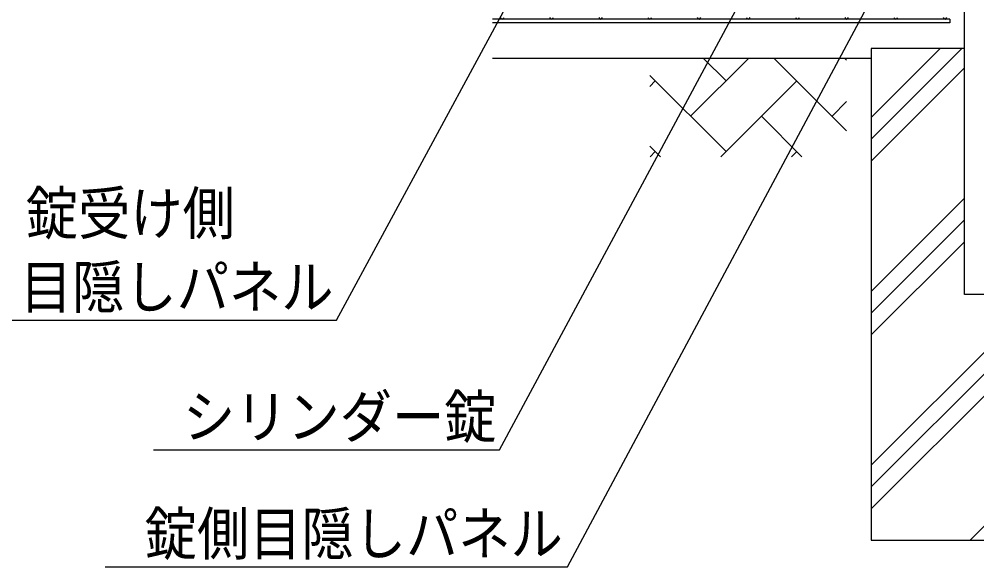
# Model space of a CAD drawing. Units: millimetres, scale not verified. Extents: x -4455 to 4455, y -3150 to 3150.
# Drawn here: x -3957 to -2983, y -1502 to -945 of the extents above; entities that cross this region are included whole.
import ezdxf
from ezdxf.enums import TextEntityAlignment as Align

# ---------------------------------------------------------------- set-up
doc = ezdxf.new("R2010")
doc.units = ezdxf.units.MM
doc.header["$LTSCALE"] = 20
for name, color, linetype, lineweight in [('0-0_寸法線', 4, 'Continuous', 25), ('0-4_外形線', 7, 'Continuous', 25), ('0-6_扉縦枠', 7, 'Continuous', 25), ('0-C_NER', 30, 'Continuous', 25), ('0-D_ハッチング', 4, 'Continuous', 25)]:
    doc.layers.add(name, color=color, linetype=linetype, lineweight=lineweight)
doc.styles.add('ＭＳ ゴシック', font='')
doc.styles.get('ＭＳ ゴシック').set_extended_font_data('MS Gothic')

msp = doc.modelspace()

# ---------------------------------------------------------------- linework, layer by layer
at = {"layer": '0-0_寸法線'}
for points in [[(-3820.07, -1383.39), (-3468.55, -1383.39), (-2852.91, -237.11)], [(-3985.72, -1251.53), (-3634.2, -1251.53), (-3093.71, -251.81)]]:
    msp.add_lwpolyline(points, dxfattribs=at)
at = {"layer": '0-4_外形線'}
for p, q in [((-2995.88, -1225.34), (-2995.88, -937.69)), ((-2995.88, -975.34), (-3090.58, -975.34)), ((-3090.63, -985.34), (-3475.63, -985.34)), ((-2935.38, -1225.34), (-2995.88, -1225.34))]:
    msp.add_line(p, q, dxfattribs=at)
msp.add_lwpolyline([(-3090.63, -975.34), (-3090.63, -1475.34), (-2840.63, -1475.34)], dxfattribs=at)
at = {"layer": '0-6_扉縦枠'}
msp.add_lwpolyline([(-3869.04, -1502.36), (-3399.41, -1502.36), (-2718.42, -228.63)], dxfattribs=at)
at = {"layer": '0-C_NER'}
for p, q in [((-3010.63, -945.34), (-3475.63, -945.34)), ((-3010.63, -945.34), (-3475.63, -945.34)), ((-3010.63, -948.94), (-3475.63, -948.94)), ((-3010.63, -945.34), (-3010.63, -948.94))]:
    msp.add_line(p, q, dxfattribs=at)
for centre in [(-3465.63, -943.54), (-3415.63, -943.54), (-3365.63, -943.54), (-3315.63, -943.54), (-3265.63, -943.54), (-3215.63, -943.54), (-3165.63, -943.54), (-3115.63, -943.54), (-3065.63, -943.54), (-3015.63, -943.54)]:
    msp.add_arc(centre, 1.8, 180, 0, dxfattribs=at)
at = {"layer": '0-D_ハッチング'}
for p, q in [((-3090.63, -1067.53), (-2998.43, -975.34)), ((-3090.63, -1045.43), (-3020.53, -975.34)), ((-3274.14, -1044.08), (-3215.39, -985.34)), ((-3238.22, -1008.16), (-3261.04, -985.34)), ((-3115.63, -1058.91), (-3189.2, -985.34)), ((-3115.63, -987.07), (-3117.36, -985.34)), ((-3090.63, -1089.63), (-2995.88, -994.88)), ((-3238.22, -1080), (-3315.63, -1002.6)), ((-3315.63, -1013.73), (-3310.06, -1008.16)), ((-3243.55, -1085.34), (-3166.38, -1008.16)), ((-3130.46, -1044.08), (-3115.63, -1029.25)), ((-3161.04, -1085.34), (-3202.3, -1044.08)), ((-3304.73, -1085.34), (-3315.63, -1074.44)), ((-3315.39, -1085.34), (-3310.06, -1080)), ((-3171.71, -1085.34), (-3166.38, -1080)), ((-3090.63, -1222.21), (-2995.88, -1127.46)), ((-3090.63, -1398.99), (-2840.63, -1148.99)), ((-3090.63, -1244.31), (-2995.88, -1149.56)), ((-3090.63, -1421.08), (-2840.63, -1171.08)), ((-3090.63, -1266.41), (-2995.88, -1171.66)), ((-3090.63, -1443.18), (-2840.63, -1193.18)), ((-2990.2, -1475.34), (-2840.63, -1325.76))]:
    msp.add_line(p, q, dxfattribs=at)

# ---------------------------------------------------------------- texts
at = {"layer": '0-0_寸法線', "color": 2, "style": 'ＭＳ ゴシック', "width": 0.9}
for s, p in [('錠受け側', (-3949.7, -1177.36)), ('目隠しパネル', (-3955.7, -1252.36)), ('シリンダー錠', (-3790.05, -1384.22)), ('錠側目隠しパネル', (-3828.91, -1503.19))]:
    msp.add_text(s, height=43.26, dxfattribs=at).set_placement(p, align=Align.BOTTOM_LEFT)

doc.saveas('drawing.dxf')
